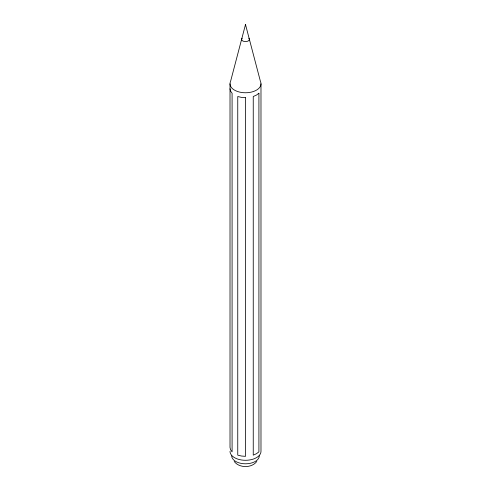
<?xml version="1.0" encoding="UTF-8"?>
<svg xmlns="http://www.w3.org/2000/svg" width="491" height="491" viewBox="0 0 491 491"><rect width="100%" height="100%" fill="white"/><g stroke="black" fill="none" stroke-linecap="round" stroke-linejoin="round"><path stroke-width="0.74" d="M256.781 461.454C251.822 468.261 239.178 468.261 234.219 461.454M230.015 88.767L230.537 91.081L232.09 93.241L232.09 451.867L230.537 449.713L230.015 447.399L230.015 83.826M260.985 83.826L260.985 451.352A15.485 8.942 0 0 1 245.5 460.294A15.485 8.942 0 0 1 230.015 451.352M259.322 455.82A13.822 7.979 0 0 1 245.5 463.799A13.822 7.979 0 0 1 231.678 455.82M248.851 38.249A3.873 2.234 0 0 1 245.5 41.606A3.873 2.234 0 0 1 242.149 38.249M245.5 24.55L230.537 81.512A15.485 8.942 0 0 0 245.5 92.768A15.485 8.942 0 0 0 260.463 81.512L245.5 24.55M258.91 93.241L256.449 95.088L253.246 96.512L253.246 455.145L256.449 453.721L258.91 451.867L258.91 93.241M245.5 97.709L241.492 97.402L237.754 96.512L237.754 455.145L241.492 456.035L245.5 456.342L245.5 97.709"/></g></svg>
